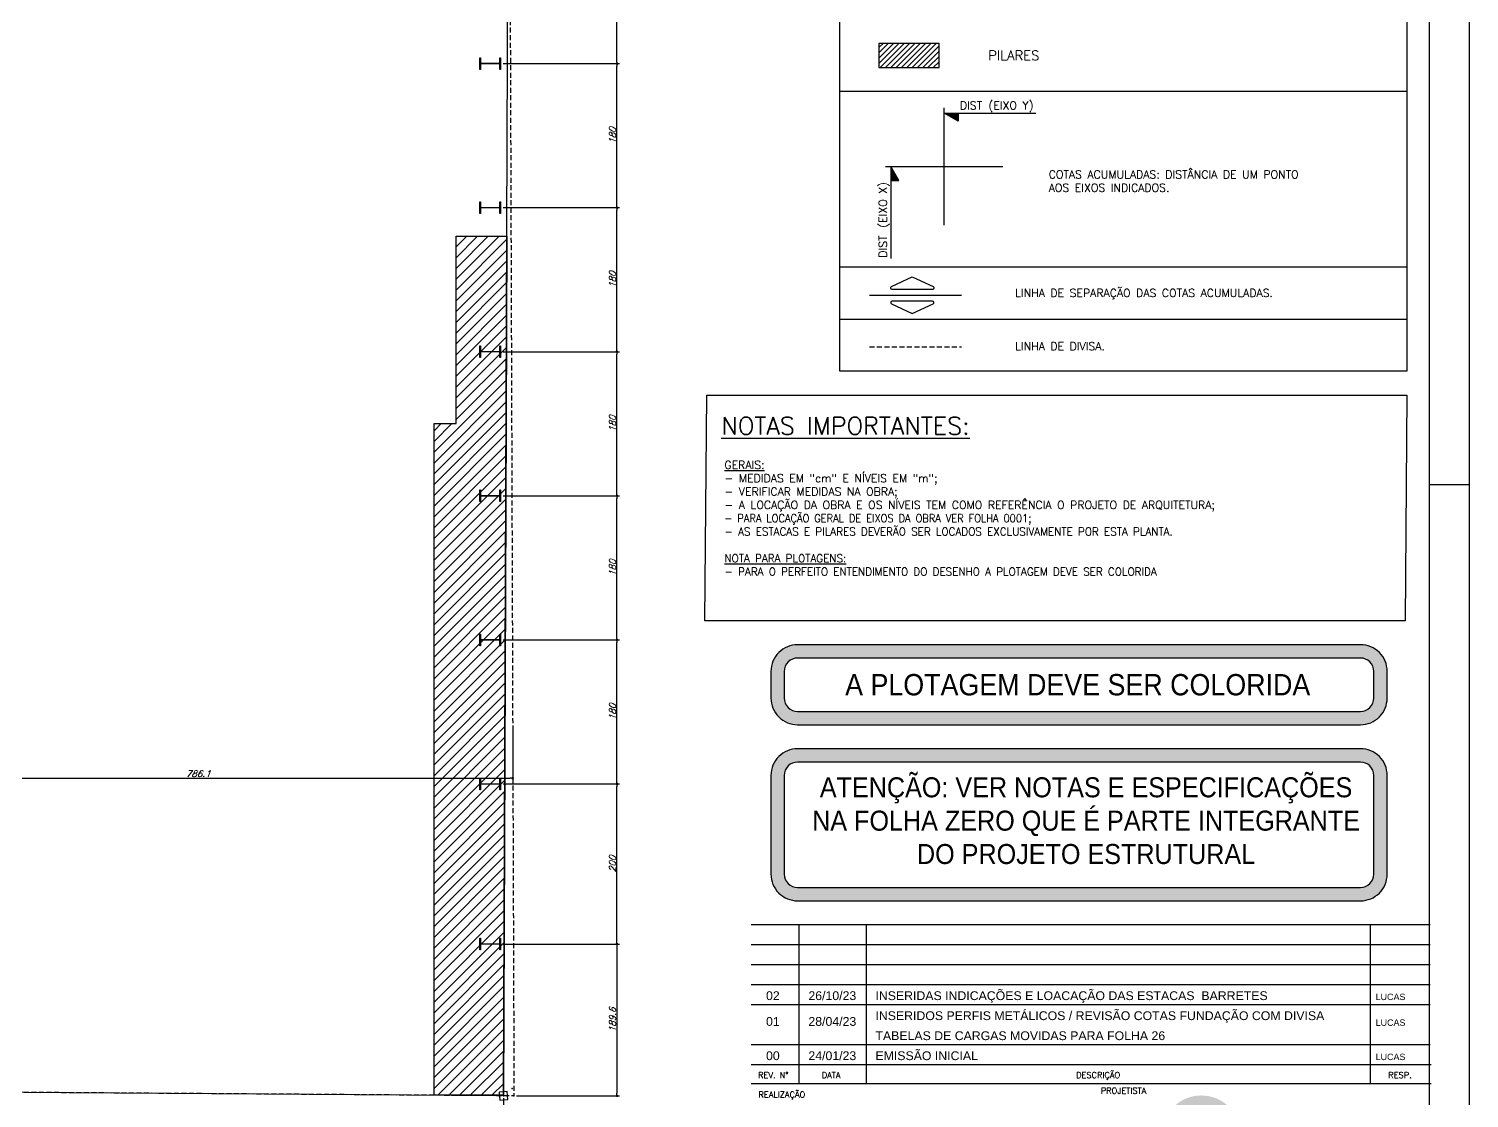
# Model space of a CAD drawing. Header units: millimetres. Extents: x -4281 to 5364, y -2128 to 2372.
# Drawn here: x 3565 to 5364, y -1410 to -74 of the extents above; entities that cross this region are included whole.
import ezdxf
from ezdxf.enums import TextEntityAlignment as Align

# ---------------------------------------------------------------- set-up
doc = ezdxf.new("R2010")
doc.units = ezdxf.units.MM
doc.header["$LTSCALE"] = 50
doc.linetypes.add('CONTINUO', pattern=[0, 0])
doc.linetypes.add('DASHED', pattern=[0.75, 0.5, -0.25])
for name, color, linetype in [('_TG', 7, 'CONTINUO'), ('CARIMBO', 7, 'Continuous'), ('F-AUX', 2, 'Continuous'), ('F-AUX-RED', 1, 'Continuous'), ('F-CORTE', 6, 'Continuous'), ('F-COTAS', 106, 'Continuous'), ('F-COTAS_PM', 106, 'Continuous'), ('F-DET_LINHA', 1, 'Continuous'), ('F-DIVISA', 6, 'Continuous'), ('F-DIVISÃO', 12, 'Continuous'), ('F-EIXOS-DET', 1, 'Continuous'), ('F-EST-COTA', 1, 'Continuous'), ('F-HACHURA-DET', 1, 'Continuous'), ('F-LAJES', 3, 'Continuous'), ('F-LOGO', 7, 'Continuous'), ('F-MARGEM', 1, 'Continuous'), ('F-PILARES', 170, 'Continuous'), ('F-PILARES-HACH', 174, 'Continuous'), ('F-PM_EST', 1, 'Continuous'), ('F-TEXTO', 6, 'Continuous'), ('F-TEXTO-CYAN', 4, 'Continuous'), ('F-TEXTO-GREEN', 3, 'Continuous'), ('TG', 7, 'CONTINUO')]:
    doc.layers.add(name, color=color, linetype=linetype)
doc.layers.add('A-DETL-MBND', color=5, linetype='Continuous', lineweight=9)
doc.layers.add('TERRENO', color=3, linetype='Continuous', lineweight=30)
doc.styles.add('100-RL-R080', font='arial.ttf', dxfattribs={"width": 0.9, "height": 20})
doc.styles.add('AR-REF', font='arial.ttf')
doc.styles.add('COTA', font='SIMPLEX.SHX')
doc.styles.add('CP-TEXT-INCL', font='romans.shx', dxfattribs={"oblique": 20})
doc.styles.add('CP-TEXTO', font='romans.shx')
doc.styles.add('MCP', font='romans.shx')
doc.styles.get("Standard").update_dxf_attribs({"font": 'romans.shx'})
doc.styles.add('STYLE3', font='romans.shx')
doc.dimstyles.new('CP-COTAS-50', dxfattribs={"dimscale": 0.64, "dimtxt": 12.5, "dimasz": 5, "dimexe": 5, "dimexo": 5, "dimgap": 2.5, "dimtad": 1, "dimdec": 1, "dimdsep": 46, "dimtxsty": 'CP-TEXT-INCL', "dimblk1": 'DOT', "dimblk2": 'DOT', "dimsah": 1, "dimcen": 9, "dimclrd": 256, "dimclre": 256, "dimclrt": 256, "dimadec": 0, "dimazin": 0, "dimtfac": 1, "dimtdec": 1, "dimtmove": 2, "dimatfit": 3, "dimldrblk": 'DOT', "dimfxl": 0, "dimtolj": 1, "dimarcsym": 0})

# ---------------------------------------------------------------- blocks, each defined once
blk = doc.blocks.new('LOGO_CP')
at = {"layer": 'F-LOGO', "true_color": 0xfbb000}
h = blk.add_hatch(color=40, dxfattribs=at)
h.dxf.hatch_style = 1
h.paths.add_polyline_path([(41.3, 0.2, 1), (-41.5, 0.2, 1)])
blk = doc.blocks.new('A0-4L_900')
at = {"layer": 'F-MARGEM', "color": 2}
blk.add_line((191.9, 29.7), (192.9, 29.7), dxfattribs=at)
blk.add_lwpolyline([(0, 0), (0, 90), (192.9, 90), (192.9, 0)], close=True, dxfattribs=at)
at = {"layer": 'F-MARGEM', "color": 7}
blk.add_lwpolyline([(2.5, 89), (191.9, 89), (191.9, 1), (2.5, 1)], close=True, dxfattribs=at)
blk = doc.blocks.new('POREF')
at = {"layer": 'F-EIXOS-DET'}
for p, q in [((0, -110), (0, 110)), ((-110, 0), (110, 0))]:
    blk.add_line(p, q, dxfattribs=at)
blk = doc.blocks.new('F-IND-E')
at = {"layer": 'F-EST-COTA'}
blk.add_hatch(color=2, dxfattribs=at).paths.add_polyline_path([(22.8, 0), (6.5, 0), (0, 0), (22.8, -13)])
at = {"layer": 'F-EST-COTA', "color": 2}
blk.add_line((6.5, 0), (149.2, 0), dxfattribs=at)
blk.add_lwpolyline([(22.8, -13), (0, 0), (22.8, 0)], close=True, dxfattribs=at)
at = {"layer": 'F-EST-COTA', "color": 2, "style": 'COTA'}
blk.add_attdef('NEY', text='', height=13, dxfattribs=at).set_placement((91.6, 6.2), align=Align.RIGHT)
blk.add_attdef('EX', (101.6, 6.2), '', height=13, dxfattribs=at)
blk = doc.blocks.new('F-IND-D')
at = {"layer": 'F-EST-COTA'}
blk.add_hatch(color=2, dxfattribs=at).paths.add_polyline_path([(0, 0), (-22.8, 0), (-22.8, -13)])
at = {"layer": 'F-EST-COTA', "color": 2}
blk.add_line((-6.5, 0), (-149.2, 0), dxfattribs=at)
blk.add_lwpolyline([(-22.8, 0), (-22.8, -13), (0, 0)], close=True, dxfattribs=at)
at = {"layer": 'F-EST-COTA', "color": 2, "style": 'COTA'}
blk.add_attdef('NEY', text='', height=13, dxfattribs=at).set_placement((-64, 6.2), align=Align.RIGHT)
blk.add_attdef('EX', (-54, 6.2), '', height=13, dxfattribs=at)
blk = doc.blocks.new('Pilares W Gerdau - W250X32_7-1321395-Térreo')
at = {"layer": 'F-PM_EST'}
for p, q in [((-7.3, 12.036), (-7.3, 12.95)), ((-7.3, 12.95), (7.3, 12.95)), ((-7.3, 12.95), (7.3, 12.95)), ((-7.3, 12.036), (-7.3, 12.95)), ((-0.305, 12.036), (-7.3, 12.036)), ((-0.305, 12.036), (-7.3, 12.036)), ((-0.305, -12.036), (-0.305, 12.036)), ((-0.305, -12.036), (-0.305, 12.036)), ((7.3, 12.036), (0.305, 12.036)), ((0.305, 12.036), (0.305, -12.036)), ((0.305, 12.036), (0.305, -12.036)), ((7.3, 12.036), (0.305, 12.036)), ((7.3, 12.95), (7.3, 12.036)), ((7.3, 12.95), (7.3, 12.036)), ((-7.3, -12.95), (-7.3, -12.036)), ((-7.3, -12.036), (-0.305, -12.036)), ((-7.3, -12.036), (-0.305, -12.036)), ((-7.3, -12.95), (-7.3, -12.036)), ((7.3, -12.95), (-7.3, -12.95)), ((7.3, -12.95), (-7.3, -12.95)), ((0.305, -12.036), (7.3, -12.036)), ((0.305, -12.036), (7.3, -12.036)), ((7.3, -12.036), (7.3, -12.95)), ((7.3, -12.036), (7.3, -12.95))]:
    blk.add_line(p, q, dxfattribs=at)
blk = doc.blocks.new('_DOT')
at = {"color": 0, "linetype": 'ByBlock'}
blk.add_line((-0.5, 0), (-1, 0), dxfattribs=at)
at = {"color": 0, "linetype": 'ByBlock', "const_width": 0.5}
blk.add_lwpolyline([(-0.25, 0, 1), (0.25, 0, 1)], format="xyb", close=True, dxfattribs=at)
blk = doc.blocks.new('*D407')
at = {"layer": 'DEFPOINTS', "color": 0, "transparency": 16777216}
for p in [(4154, -117.7), (4299.5, -117.7), (4154, -297.7)]:
    blk.add_point(p, dxfattribs=at)
at = {"layer": 'F-COTAS_PM', "lineweight": -2, "transparency": 16777216}
for p, q in [((4157.2, -117.7), (4302.7, -117.7)), ((4299.5, -294.5), (4299.5, -120.9)), ((4157.2, -297.7), (4302.7, -297.7))]:
    blk.add_line(p, q, dxfattribs=at)
at = {"layer": 'F-COTAS_PM', "lineweight": -2, "transparency": 16777216, "xscale": 3.2, "yscale": 3.2, "zscale": 3.2}
for p, rotation in [((4299.5, -117.7), 90), ((4299.5, -297.7), 270)]:
    blk.add_blockref('_DOT', p, dxfattribs=dict(at, rotation=rotation))
at = {"layer": 'F-COTAS_PM', "transparency": 16777216, "insert": (4293.9, -207.7), "char_height": 8, "attachment_point": 5, "rotation": 90, "style": 'CP-TEXT-INCL'}
blk.add_mtext('\\A1;180', dxfattribs=at)
blk = doc.blocks.new('*D408')
at = {"layer": 'DEFPOINTS', "color": 0, "transparency": 16777216}
for p in [(4154, 62.3), (4299.5, 62.3), (4154, -117.7)]:
    blk.add_point(p, dxfattribs=at)
at = {"layer": 'F-COTAS_PM', "lineweight": -2, "transparency": 16777216}
for p, q in [((4157.2, 62.3), (4302.7, 62.3)), ((4299.5, -114.5), (4299.5, 59.1)), ((4157.2, -117.7), (4302.7, -117.7))]:
    blk.add_line(p, q, dxfattribs=at)
at = {"layer": 'F-COTAS_PM', "lineweight": -2, "transparency": 16777216, "xscale": 3.2, "yscale": 3.2, "zscale": 3.2}
for p, rotation in [((4299.5, 62.3), 90), ((4299.5, -117.7), 270)]:
    blk.add_blockref('_DOT', p, dxfattribs=dict(at, rotation=rotation))
at = {"layer": 'F-COTAS_PM', "transparency": 16777216, "insert": (4293.9, -27.7), "char_height": 8, "attachment_point": 5, "rotation": 90, "style": 'CP-TEXT-INCL'}
blk.add_mtext('\\A1;180', dxfattribs=at)
blk = doc.blocks.new('*D409')
at = {"layer": 'DEFPOINTS', "color": 0, "transparency": 16777216}
for p in [(4154, -1017.7), (4299.5, -1017.7), (4154, -1217.7)]:
    blk.add_point(p, dxfattribs=at)
at = {"layer": 'F-COTAS_PM', "lineweight": -2, "transparency": 16777216}
for p, q in [((4157.2, -1017.7), (4302.7, -1017.7)), ((4299.5, -1214.5), (4299.5, -1020.9)), ((4157.2, -1217.7), (4302.7, -1217.7))]:
    blk.add_line(p, q, dxfattribs=at)
at = {"layer": 'F-COTAS_PM', "lineweight": -2, "transparency": 16777216, "xscale": 3.2, "yscale": 3.2, "zscale": 3.2}
for p, rotation in [((4299.5, -1017.7), 90), ((4299.5, -1217.7), 270)]:
    blk.add_blockref('_DOT', p, dxfattribs=dict(at, rotation=rotation))
at = {"layer": 'F-COTAS_PM', "transparency": 16777216, "insert": (4293.9, -1117.7), "char_height": 8, "attachment_point": 5, "rotation": 90, "style": 'CP-TEXT-INCL'}
blk.add_mtext('\\A1;200', dxfattribs=at)
blk = doc.blocks.new('*D417')
at = {"layer": 'DEFPOINTS', "color": 0, "transparency": 16777216}
for p in [(4154, -297.7), (4299.5, -297.7), (4154, -477.7)]:
    blk.add_point(p, dxfattribs=at)
at = {"layer": 'F-COTAS_PM', "lineweight": -2, "transparency": 16777216}
for p, q in [((4157.2, -297.7), (4302.7, -297.7)), ((4299.5, -474.5), (4299.5, -300.9)), ((4157.2, -477.7), (4302.7, -477.7))]:
    blk.add_line(p, q, dxfattribs=at)
at = {"layer": 'F-COTAS_PM', "lineweight": -2, "transparency": 16777216, "xscale": 3.2, "yscale": 3.2, "zscale": 3.2}
for p, rotation in [((4299.5, -297.7), 90), ((4299.5, -477.7), 270)]:
    blk.add_blockref('_DOT', p, dxfattribs=dict(at, rotation=rotation))
at = {"layer": 'F-COTAS_PM', "transparency": 16777216, "insert": (4293.9, -387.7), "char_height": 8, "attachment_point": 5, "rotation": 90, "style": 'CP-TEXT-INCL'}
blk.add_mtext('\\A1;180', dxfattribs=at)
blk = doc.blocks.new('*D432')
at = {"layer": 'DEFPOINTS', "color": 0, "transparency": 16777216}
for p in [(4154, -837.7), (4299.5, -837.7), (4154, -1017.7)]:
    blk.add_point(p, dxfattribs=at)
at = {"layer": 'F-COTAS_PM', "lineweight": -2, "transparency": 16777216}
for p, q in [((4157.2, -837.7), (4302.7, -837.7)), ((4299.5, -1014.5), (4299.5, -840.9)), ((4157.2, -1017.7), (4302.7, -1017.7))]:
    blk.add_line(p, q, dxfattribs=at)
at = {"layer": 'F-COTAS_PM', "lineweight": -2, "transparency": 16777216, "xscale": 3.2, "yscale": 3.2, "zscale": 3.2}
for p, rotation in [((4299.5, -837.7), 90), ((4299.5, -1017.7), 270)]:
    blk.add_blockref('_DOT', p, dxfattribs=dict(at, rotation=rotation))
at = {"layer": 'F-COTAS_PM', "transparency": 16777216, "insert": (4293.9, -927.7), "char_height": 8, "attachment_point": 5, "rotation": 90, "style": 'CP-TEXT-INCL'}
blk.add_mtext('\\A1;180', dxfattribs=at)
blk = doc.blocks.new('*D433')
at = {"layer": 'DEFPOINTS', "color": 0, "transparency": 16777216}
for p in [(4154, -657.7), (4299.5, -657.7), (4154, -837.7)]:
    blk.add_point(p, dxfattribs=at)
at = {"layer": 'F-COTAS_PM', "lineweight": -2, "transparency": 16777216}
for p, q in [((4157.2, -657.7), (4302.7, -657.7)), ((4299.5, -834.5), (4299.5, -660.9)), ((4157.2, -837.7), (4302.7, -837.7))]:
    blk.add_line(p, q, dxfattribs=at)
at = {"layer": 'F-COTAS_PM', "lineweight": -2, "transparency": 16777216, "xscale": 3.2, "yscale": 3.2, "zscale": 3.2}
for p, rotation in [((4299.5, -657.7), 90), ((4299.5, -837.7), 270)]:
    blk.add_blockref('_DOT', p, dxfattribs=dict(at, rotation=rotation))
at = {"layer": 'F-COTAS_PM', "transparency": 16777216, "insert": (4293.9, -747.7), "char_height": 8, "attachment_point": 5, "rotation": 90, "style": 'CP-TEXT-INCL'}
blk.add_mtext('\\A1;180', dxfattribs=at)
blk = doc.blocks.new('*D434')
at = {"layer": 'DEFPOINTS', "color": 0, "transparency": 16777216}
for p in [(4154, -477.7), (4299.5, -477.7), (4154, -657.7)]:
    blk.add_point(p, dxfattribs=at)
at = {"layer": 'F-COTAS_PM', "lineweight": -2, "transparency": 16777216}
for p, q in [((4157.2, -477.7), (4302.7, -477.7)), ((4299.5, -654.5), (4299.5, -480.9)), ((4157.2, -657.7), (4302.7, -657.7))]:
    blk.add_line(p, q, dxfattribs=at)
at = {"layer": 'F-COTAS_PM', "lineweight": -2, "transparency": 16777216, "xscale": 3.2, "yscale": 3.2, "zscale": 3.2}
for p, rotation in [((4299.5, -477.7), 90), ((4299.5, -657.7), 270)]:
    blk.add_blockref('_DOT', p, dxfattribs=dict(at, rotation=rotation))
at = {"layer": 'F-COTAS_PM', "transparency": 16777216, "insert": (4293.9, -567.7), "char_height": 8, "attachment_point": 5, "rotation": 90, "style": 'CP-TEXT-INCL'}
blk.add_mtext('\\A1;180', dxfattribs=at)
blk = doc.blocks.new('*D470')
at = {"layer": 'DEFPOINTS', "color": 0, "transparency": 16777216}
for p in [(3383.1, -944.5), (4169.2, -941.8), (4169.2, -1010.5)]:
    blk.add_point(p, dxfattribs=at)
at = {"layer": 'F-COTAS', "lineweight": -2, "transparency": 16777216}
for p, q in [((3383.1, -947.7), (3383.1, -1013.7)), ((4169.2, -945), (4169.2, -1013.7)), ((3386.3, -1010.5), (4166, -1010.5))]:
    blk.add_line(p, q, dxfattribs=at)
at = {"layer": 'F-COTAS', "lineweight": -2, "transparency": 16777216, "xscale": 3.2, "yscale": 3.2, "zscale": 3.2, "rotation": 180}
blk.add_blockref('_DOT', (3383.1, -1010.5), dxfattribs=at)
at = {"layer": 'F-COTAS', "lineweight": -2, "transparency": 16777216, "xscale": 3.2, "yscale": 3.2, "zscale": 3.2}
blk.add_blockref('_DOT', (4169.2, -1010.5), dxfattribs=at)
at = {"layer": 'F-COTAS', "transparency": 16777216, "insert": (3776.2, -1004.9), "char_height": 8, "attachment_point": 5, "style": 'CP-TEXT-INCL', "bg_fill": 3, "box_fill_scale": 1.1, "bg_fill_color": 256, "bg_fill_true_color": 13158600, "bg_fill_transparency": 0}
blk.add_mtext('\\A1;786.1', dxfattribs=at)
blk = doc.blocks.new('*D498')
at = {"layer": 'DEFPOINTS', "color": 0, "transparency": 16777216}
for p in [(4154, -1217.7), (4170.8, -1407.3), (4299.5, -1407.3)]:
    blk.add_point(p, dxfattribs=at)
at = {"layer": 'F-COTAS', "lineweight": -2, "transparency": 16777216}
for p, q in [((4157.2, -1217.7), (4302.7, -1217.7)), ((4299.5, -1220.9), (4299.5, -1404.1)), ((4174, -1407.3), (4302.7, -1407.3))]:
    blk.add_line(p, q, dxfattribs=at)
at = {"layer": 'F-COTAS', "lineweight": -2, "transparency": 16777216, "xscale": 3.2, "yscale": 3.2, "zscale": 3.2}
for p, rotation in [((4299.5, -1217.7), 90), ((4299.5, -1407.3), 270)]:
    blk.add_blockref('_DOT', p, dxfattribs=dict(at, rotation=rotation))
at = {"layer": 'F-COTAS', "transparency": 16777216, "insert": (4293.9, -1312.5), "char_height": 8, "attachment_point": 5, "rotation": 90, "style": 'CP-TEXT-INCL', "bg_fill": 3, "box_fill_scale": 1.1, "bg_fill_color": 256, "bg_fill_true_color": 13158600, "bg_fill_transparency": 0}
blk.add_mtext('\\A1;189.6', dxfattribs=at)
blk = doc.blocks.new('SIMB_PONTO')
at = {"layer": 'TG', "color": 0}
blk.add_point((0, 0), dxfattribs=at)
for tag in ['desc:', 'cota:', 'pto:']:
    blk.add_attdef(tag, (0, 0), '', height=1)
blk = doc.blocks.new('zw$25E5')
at = {"layer": 'TG', "color": 2, "linetype": 'Continuous', "elevation": 76864, "flags": 128}
blk.add_lwpolyline([(7898.3, 65.2), (7908.3, 66), (7907.5, 76), (7897.5, 75.2)], close=True, dxfattribs=at)
at = {"layer": 'TG', "color": 2, "linetype": 'CONTINUO'}
for points in [[(7902.9, 70.6, 0), (7910.1, 1911.2, 0)], [(7902.9, 70.6, 0), (7910.1, 1911.2, 0)], [(7902.9, 70.6, 0), (114.5, 124.8, 0)]]:
    blk.add_polyline3d(points, dxfattribs=at)
at = {"layer": 'TG', "color": 2}
blk.add_point((7902.9, 70.6, 76864), dxfattribs=at)
at = {"layer": '_TG', "color": 2, "xscale": 100, "yscale": 100, "zscale": 100, "rotation": 4.660932902707611}
for p in [(7913.8, 79.6, 76843), (7916.1, 70.5, 76864), (7916.1, 70.5, 76864)]:
    blk.add_blockref('SIMB_PONTO', p, dxfattribs=at)
blk = doc.blocks.new('*D526')
at = {"layer": 'DEFPOINTS', "color": 0, "transparency": 16777216}
for p in [(1565.5, -1389.2), (4157.6, -1407.2), (4157.6, -1507.1)]:
    blk.add_point(p, dxfattribs=at)
at = {"layer": 'F-COTAS', "lineweight": -2, "transparency": 16777216}
for p, q in [((1565.5, -1392.4), (1565.5, -1510.3)), ((4157.6, -1410.4), (4157.6, -1510.3)), ((1568.7, -1507.1), (4154.4, -1507.1))]:
    blk.add_line(p, q, dxfattribs=at)
at = {"layer": 'F-COTAS', "lineweight": -2, "transparency": 16777216, "xscale": 3.2, "yscale": 3.2, "zscale": 3.2, "rotation": 180}
blk.add_blockref('_DOT', (1565.5, -1507.1), dxfattribs=at)
at = {"layer": 'F-COTAS', "lineweight": -2, "transparency": 16777216, "xscale": 3.2, "yscale": 3.2, "zscale": 3.2}
blk.add_blockref('_DOT', (4157.6, -1507.1), dxfattribs=at)
at = {"layer": 'F-COTAS', "transparency": 16777216, "insert": (2861.6, -1501.5), "char_height": 8, "attachment_point": 5, "style": 'CP-TEXT-INCL', "bg_fill": 3, "box_fill_scale": 1.1, "bg_fill_color": 256, "bg_fill_true_color": 13158600, "bg_fill_transparency": 0}
blk.add_mtext('\\A1;2592.1', dxfattribs=at)

msp = doc.modelspace()

# ---------------------------------------------------------------- hatches: boundary and pattern name
at = {"layer": 'F-AUX-RED'}
h = msp.add_hatch(dxfattribs=at)
h.set_pattern_fill('ANSI31', color=256, scale=3)
edge = h.paths.add_edge_path()
edge.add_line((4160.87, -564.48), (4157.58, -1406.61))
edge.add_line((4157.58, -1406.61), (4070.95, -1406.61))
edge.add_line((4070.95, -1406.61), (4070.95, -567.44))
edge.add_line((4070.95, -567.44), (4098.47, -567.44))
edge.add_line((4098.47, -567.44), (4098.47, -333.44))
edge.add_line((4098.47, -333.44), (4161.89, -333.44))
edge.add_line((4161.89, -333.44), (4160.98, -564.48))
at = {"layer": 'F-HACHURA-DET'}
h = msp.add_hatch(color=253, dxfattribs=at)
h.paths.add_polyline_path([(5261.91, -910.35), (5261.91, -877.02, 0.4142136), (5228.58, -843.68), (4525.25, -843.68, 0.4142136), (4491.91, -877.02), (4491.91, -910.35, 0.4142136), (4525.25, -943.68), (5228.58, -943.68, 0.4142136)], flags=17)
h.paths.add_polyline_path([(5228.58, -927.02), (4525.25, -927.02, -0.4142136), (4508.58, -910.35), (4508.58, -877.02, -0.4142136), (4525.25, -860.35), (5228.58, -860.35, -0.4142136), (5245.25, -877.02), (5245.25, -910.35, -0.4142136)], flags=16)
h.paths.add_polyline_path([(4577.66, -914.37), (5172.84, -914.37), (5172.84, -872.98), (4577.66, -872.98)], flags=8)
h = msp.add_hatch(color=253, dxfattribs=at)
h.paths.add_polyline_path([(5261.91, -1007.02, 0.4142136), (5228.58, -973.68), (4525.25, -973.68, 0.4142136), (4491.91, -1007.02), (4491.91, -1130.35, 0.4142136), (4525.25, -1163.68), (5228.58, -1163.68, 0.4142136), (5261.91, -1130.35)], flags=17)
h.paths.add_polyline_path([(5245.25, -1130.35, -0.4142136), (5228.58, -1147.02), (4525.25, -1147.02, -0.4142136), (4508.58, -1130.35), (4508.58, -1007.02, -0.4142136), (4525.25, -990.35), (5228.58, -990.35, -0.4142136), (5245.25, -1007.02)], flags=16)
h.paths.add_polyline_path([(4536.77, -1137.43), (5233.89, -1137.43), (5233.89, -995.83), (4536.77, -995.83)], flags=8)
at = {"layer": 'F-PILARES-HACH'}
h = msp.add_hatch(dxfattribs=at)
h.set_pattern_fill('ANSI31', color=256, scale=37.5, style=0)
h.set_pattern_definition([(45, (-29775.9237, -2369.096), (-3.31456304, 3.31456304), [])])
h.paths.add_polyline_path([(4626.92, -92.58), (4626.92, -122.58), (4701.92, -122.58), (4701.92, -92.58)])
h = msp.add_hatch(dxfattribs=at)
h.set_pattern_fill('ANSI31', color=256, scale=50, style=0)
h.paths.add_polyline_path([(3590, -526.5), (3605, -526.5), (3605, -486.5), (3590, -486.5)], flags=16)
h = msp.add_hatch(dxfattribs=at)
h.set_pattern_fill('ANSI31', color=256, scale=50, style=0)
h.paths.add_polyline_path([(3590, -821.5), (3605, -821.5), (3605, -781.5), (3590, -781.5)], flags=16)
h = msp.add_hatch(dxfattribs=at)
h.set_pattern_fill('ANSI31', color=256, scale=50, style=0)
h.paths.add_polyline_path([(3590, -996.5), (3605, -996.5), (3605, -956.5), (3590, -956.5)], flags=16)

# ---------------------------------------------------------------- linework, layer by layer
at = {"layer": 'CARIMBO', "color": 1}
for p, q in [((5315.52, -1193.68), (4467.02, -1193.68)), ((4526.97, -1193.68), (4526.97, -1392.18)), ((4610.9, -1193.68), (4610.9, -1392.18)), ((5240.58, -1193.68), (5240.58, -1392.18)), ((5315.52, -1218.68), (4467.02, -1218.68)), ((5315.52, -1243.68), (4467.02, -1243.68)), ((5315.52, -1268.68), (4467.02, -1268.68)), ((5315.52, -1293.68), (4467.02, -1293.68)), ((5315.52, -1343.68), (4467.02, -1343.68))]:
    msp.add_line(p, q, dxfattribs=at)
at = {"layer": 'CARIMBO', "color": 6}
for p, q in [((5317.02, -1368.68), (4467.02, -1368.68)), ((5317.02, -1392.18), (4467.02, -1392.18))]:
    msp.add_line(p, q, dxfattribs=at)
at = {"layer": 'F-AUX', "color": 1}
for p, q in [((4577.99, -371.63), (5286.61, -371.63)), ((4577.99, -436.88), (5286.61, -436.88))]:
    msp.add_line(p, q, dxfattribs=at)
msp.add_lwpolyline([(4577.99, 130.74), (5286.61, 130.74), (5286.61, -502.12), (4577.99, -502.12)], close=True, dxfattribs=at)
at = {"layer": 'F-AUX-RED'}
msp.add_line((4577.99, -151.98), (5286.61, -151.98), dxfattribs=at)
at = {"layer": 'F-CORTE'}
for points in [[(4643.31, -399.78, -0.8025849), (4642.55, -396.35), (4668.51, -384.24), (4694.47, -396.35, -0.8025849), (4693.71, -399.78)], [(4643.31, -414.59, 0.8025849), (4642.55, -418.02), (4668.51, -430.12), (4694.47, -418.02, 0.8025849), (4693.71, -414.59)]]:
    msp.add_lwpolyline(points, format="xyb", close=True, dxfattribs=at)
at = {"layer": 'F-DET_LINHA', "color": 1}
msp.add_lwpolyline([(4411.61, -532.12), (5286.61, -532.12), (5284.41, -813.68), (4409.41, -813.68)], close=True, dxfattribs=at)
at = {"layer": 'F-DET_LINHA'}
for points in [[(4525.25, -943.68), (5228.58, -943.68, 0.4142136), (5261.91, -910.35), (5261.91, -877.02, 0.4142136), (5228.58, -843.68), (4525.25, -843.68, 0.4142136), (4491.91, -877.02), (4491.91, -910.35, 0.4142136)], [(4525.25, -927.02), (5228.58, -927.02, 0.4142136), (5245.25, -910.35), (5245.25, -877.02, 0.4142136), (5228.58, -860.35), (4525.25, -860.35, 0.4142136), (4508.58, -877.02), (4508.58, -910.35, 0.4142136)], [(4525.25, -1163.68), (5228.58, -1163.68, 0.4142136), (5261.91, -1130.35), (5261.91, -1007.02, 0.4142136), (5228.58, -973.68), (4525.25, -973.68, 0.4142136), (4491.91, -1007.02), (4491.91, -1130.35, 0.4142136)], [(4525.25, -1147.02), (5228.58, -1147.02, 0.4142136), (5245.25, -1130.35), (5245.25, -1007.02, 0.4142136), (5228.58, -990.35), (4525.25, -990.35, 0.4142136), (4508.58, -1007.02), (4508.58, -1130.35, 0.4142136)]]:
    msp.add_lwpolyline(points, format="xyb", close=True, dxfattribs=at)
at = {"layer": 'F-DIVISA', "color": 4, "linetype": 'DASHED', "ltscale": 0.25}
msp.add_line((4614.92, -471.37), (4730.21, -471.37), dxfattribs=at)
at = {"layer": 'F-DIVISA', "color": 4, "linetype": 'DASHED', "ltscale": 0.25, "flags": 128}
msp.add_lwpolyline([(3296.03, 2024.21), (3571.4, 2024.21), (3587.77, 434.4), (4164.42, 438.38), (4170.81, -1407.31), (-3630.75, -1353.06), (-3665.01, 2024.21), (3277.95, 2024.21)], dxfattribs=at)
at = {"layer": 'F-DIVISÃO'}
msp.add_line((4614.92, -407.18), (4730.21, -407.18), dxfattribs=at)
at = {"layer": 'F-LAJES'}
msp.add_lwpolyline([(4160.87, -564.48), (4157.58, -1406.61), (4070.95, -1406.61), (4070.95, -567.44), (4098.47, -567.44), (4098.47, -333.44), (4161.89, -333.44), (4160.98, -564.48)], dxfattribs=at)
at = {"layer": 'F-PILARES'}
msp.add_lwpolyline([(4626.92, -122.58), (4701.92, -122.58), (4701.92, -92.58), (4626.92, -92.58)], close=True, dxfattribs=at)

# ---------------------------------------------------------------- block references
at = {"layer": 'A-DETL-MBND', "rotation": 89.99999999999972}
for p in [(4141.06, -117.68), (4141.06, -297.68), (4141.06, -477.68), (4141.06, -657.68), (4141.06, -837.68), (4141.06, -1017.68), (4141.06, -1217.68)]:
    msp.add_blockref('Pilares W Gerdau - W250X32_7-1321395-Térreo', p, dxfattribs=at)
at = {"layer": 'F-EIXOS-DET', "xscale": 0.6666666666666666, "yscale": 0.6666666666666666, "zscale": 0.6666666666666666}
msp.add_blockref('POREF', (4708.24, -246.41), dxfattribs=at)
at = {"layer": 'F-EST-COTA', "color": 2}
ref = msp.add_blockref('F-IND-E', (4708.24, -179.74), dxfattribs=dict(at, xscale=0.7692307692268514, yscale=0.7692307692268514, zscale=0.6666666666666666))
ref.add_attrib('NEY', 'DIST', dxfattribs={"color": 2, "height": 10, "style": 'COTA'}).set_placement((4755.83, -175), align=Align.RIGHT)
ref.add_attrib('EX', '(EIXO Y)', (4763.78, -175), dxfattribs={"color": 2, "height": 10, "style": 'COTA'})
ref = msp.add_blockref('F-IND-D', (4641.57, -246.41), dxfattribs=dict(at, xscale=0.7692307692304894, yscale=0.7692307692304894, zscale=0.6666666666666666, rotation=90))
ref.add_attrib('NEY', 'DIST', dxfattribs={"color": 2, "height": 10, "rotation": 90, "style": 'COTA'}).set_placement((4636.83, -332.44), align=Align.RIGHT)
ref.add_attrib('EX', '(EIXO X)', (4636.83, -322.77), dxfattribs={"color": 2, "height": 10, "rotation": 90, "style": 'COTA'})
at = {"layer": 'F-LOGO', "xscale": 1.188858461142835, "yscale": 1.188858461142835, "zscale": 1.188858461142835}
msp.add_blockref('LOGO_CP', (5029.84, -1456.32), dxfattribs=at)
at = {"layer": 'F-MARGEM', "xscale": 50, "yscale": 50, "zscale": 50}
msp.add_blockref('A0-4L_900', (-4280.59, -2128.38), dxfattribs=at)
at = {"layer": 'TG'}
msp.add_blockref('zw$25E5', (-3745.25, -1477.84), dxfattribs=at)

# ---------------------------------------------------------------- texts
at = {"layer": 'CARIMBO', "color": 2, "style": 'STYLE3'}
for s, p in [('REV. N°', (4475.83, -1385.13)), ('DATA', (4555.35, -1385.13)), ('DESCRIÇÃO', (4873.32, -1385.13)), ('RESP.', (5263.34, -1385.13)), ('REALIZAÇÃO', (4476.32, -1409.55)), ('PROJETISTA', (4904.06, -1404.63))]:
    msp.add_text(s, height=7.5, dxfattribs=at).set_placement(p)
at = {"layer": 'CARIMBO', "color": 3, "style": 'AR-REF'}
for tag, p, height in [('02', (4485.77, -1287.7), 11), ('26/10/23', (4538.73, -1287.7), 11), ('LUCAS', (5247.48, -1287.7), 8), ('01', (4485.77, -1319.88), 11), ('28/04/23', (4538.73, -1319.88), 11), ('LUCAS', (5247.48, -1319.88), 8), ('00', (4485.77, -1362.7), 11), ('24/01/23', (4538.73, -1362.7), 11), ('LUCAS', (5247.48, -1362.7), 8)]:
    msp.add_attdef(tag, p, '', height=height, dxfattribs=at)
at = {"layer": 'F-TEXTO', "style": 'CP-TEXTO'}
msp.add_text('%%UNOTAS IMPORTANTES:', height=21.875, dxfattribs=at).set_placement((4429.93, -581.18))
at = {"layer": 'F-TEXTO', "color": 3, "insert": (4433.8, -614.08), "char_height": 10, "width": 840.8007, "attachment_point": 1, "style": 'CP-TEXTO'}
msp.add_mtext('{\\L\\C4;GERAIS:\\P}- MEDIDAS EM "cm" E NÍVEIS EM "m";\\P- VERIFICAR MEDIDAS NA OBRA;\\P- A LOCAÇÃO DA OBRA E OS NÍVEIS TEM COMO REFERÊNCIA O PROJETO DE ARQUITETURA;\\P{\\W0.9;- PARA LOCAÇÃO GERAL DE EIXOS DA OBRA VER FOLHA 0001;\\P\\W0.95;- AS ESTACAS E PILARES DEVERÃO SER LOCADOS EXCLUSIVAMENTE POR ESTA PLANTA.}\\P{\\L\\C4;\\P\\pi-19.99995,l19.99995;\\W0.95;NOTA PARA PLOTAGENS:\\P\\pi-45.16005,l45.16005;\\l\\C3;- PARA O PERFEITO ENTENDIMENTO DO DESENHO A PLOTAGEM DEVE SER COLORIDA\\P\\P\\pi0,l0;\\P\\H0.99996x;\\P\\P }', dxfattribs=at)
at = {"layer": 'F-TEXTO-CYAN', "style": '100-RL-R080', "width": 0.9}
msp.add_text('A PLOTAGEM DEVE SER COLORIDA', height=26.6667, dxfattribs=at).set_placement((4875.25, -893.68), align=Align.MIDDLE_CENTER)
at = {"layer": 'F-TEXTO-CYAN', "insert": (4885.68, -1063.71), "char_height": 25, "attachment_point": 5, "style": '100-RL-R080'}
msp.add_mtext_dynamic_manual_height_columns('ATENÇÃO: VER NOTAS E ESPECIFICAÇÕES NA FOLHA ZERO QUE É PARTE INTEGRANTE DO PROJETO ESTRUTURAL', width=693.6126, gutter_width=12.5, heights=[136.98], dxfattribs=at)
at = {"layer": 'F-TEXTO-GREEN', "style": 'MCP'}
for s, height, p in [('PILARES', 12, (4763.53, -113.46)), ('LINHA DE SEPARAÇÃO DAS COTAS ACUMULADAS.', 10, (4796.95, -409.26)), ('LINHA DE DIVISA.', 10, (4796.95, -475.8))]:
    msp.add_text(s, height=height, dxfattribs=at).set_placement(p)
at = {"layer": 'F-TEXTO-GREEN', "insert": (4838.94, -251.19), "char_height": 10, "width": 343.1, "attachment_point": 1, "style": 'MCP'}
msp.add_mtext('COTAS ACUMULADAS: DISTÂNCIA DE UM PONTO AOS EIXOS INDICADOS.', dxfattribs=at)
at = {"layer": 'TERRENO', "linetype": 'ByBlock', "style": 'AR-REF'}
for s, p in [('INSERIDAS INDICAÇÕES E LOACAÇÃO DAS ESTACAS  BARRETES ', (4622.49, -1287.7)), ('INSERIDOS PERFIS METÁLICOS / REVISÃO COTAS FUNDAÇÃO COM DIVISA', (4622.49, -1312.7)), ('TABELAS DE CARGAS MOVIDAS PARA FOLHA 26', (4622.49, -1337.7)), ('EMISSÃO INICIAL', (4622.49, -1362.7))]:
    msp.add_text(s, height=11, dxfattribs=at).set_placement(p)

# ---------------------------------------------------------------- dimensions: what is measured, and where the dimension line sits
at = {"layer": 'F-COTAS_PM'}
for base, p1, p2, picture, middle in [((4299.54, 62.32), (4154.01, -117.68), (4154.01, 62.32), '*D408', (4293.94, -27.68)), ((4299.54, -117.68), (4154.01, -297.68), (4154.01, -117.68), '*D407', (4293.94, -207.68)), ((4299.54, -297.68), (4154.01, -477.68), (4154.01, -297.68), '*D417', (4293.94, -387.68)), ((4299.54, -477.68), (4154.01, -657.68), (4154.01, -477.68), '*D434', (4293.94, -567.68)), ((4299.54, -657.68), (4154.01, -837.68), (4154.01, -657.68), '*D433', (4293.94, -747.68)), ((4299.54, -837.68), (4154.01, -1017.68), (4154.01, -837.68), '*D432', (4293.94, -927.68)), ((4299.54, -1017.68), (4154.01, -1217.68), (4154.01, -1017.68), '*D409', (4293.94, -1117.68))]:
    dim = msp.add_linear_dim(base=base, p1=p1, p2=p2, angle=90, dimstyle='CP-COTAS-50', override={"dimfxl": 10}, dxfattribs=at)
    dim.commit()
    dim.dimension.update_dxf_attribs({"geometry": picture, "text_midpoint": middle})

# ---------------------------------------------------------------- next in the draw order: dimensions: what is measured, and where the dimension line sits
at = {"layer": 'F-COTAS'}
dim = msp.add_linear_dim(base=(4169.2, -1010.54), p1=(3383.12, -944.52), p2=(4169.2, -941.8), dimstyle='CP-COTAS-50', override={"dimtfill": 1, "dimarcsym": 2}, dxfattribs=at)
dim.commit()
dim.dimension.update_dxf_attribs({"geometry": '*D470', "text_midpoint": (3776.16, -1004.94)})
dim = msp.add_linear_dim(base=(4299.54, -1407.31), p1=(4154.01, -1217.68), p2=(4170.81, -1407.31), angle=90, dimstyle='CP-COTAS-50', override={"dimtfill": 1, "dimarcsym": 2}, dxfattribs=at)
dim.commit()
dim.dimension.update_dxf_attribs({"geometry": '*D498', "text_midpoint": (4293.94, -1312.49)})

# ---------------------------------------------------------------- next in the draw order: dimensions: what is measured, and where the dimension line sits
dim = msp.add_linear_dim(base=(4157.63, -1507.1), p1=(1565.5, -1389.19), p2=(4157.63, -1407.22), dimstyle='CP-COTAS-50', override={"dimtfill": 1, "dimarcsym": 2}, dxfattribs=at)
dim.commit()
dim.dimension.update_dxf_attribs({"geometry": '*D526', "text_midpoint": (2861.57, -1501.5)})

doc.saveas('drawing.dxf')
